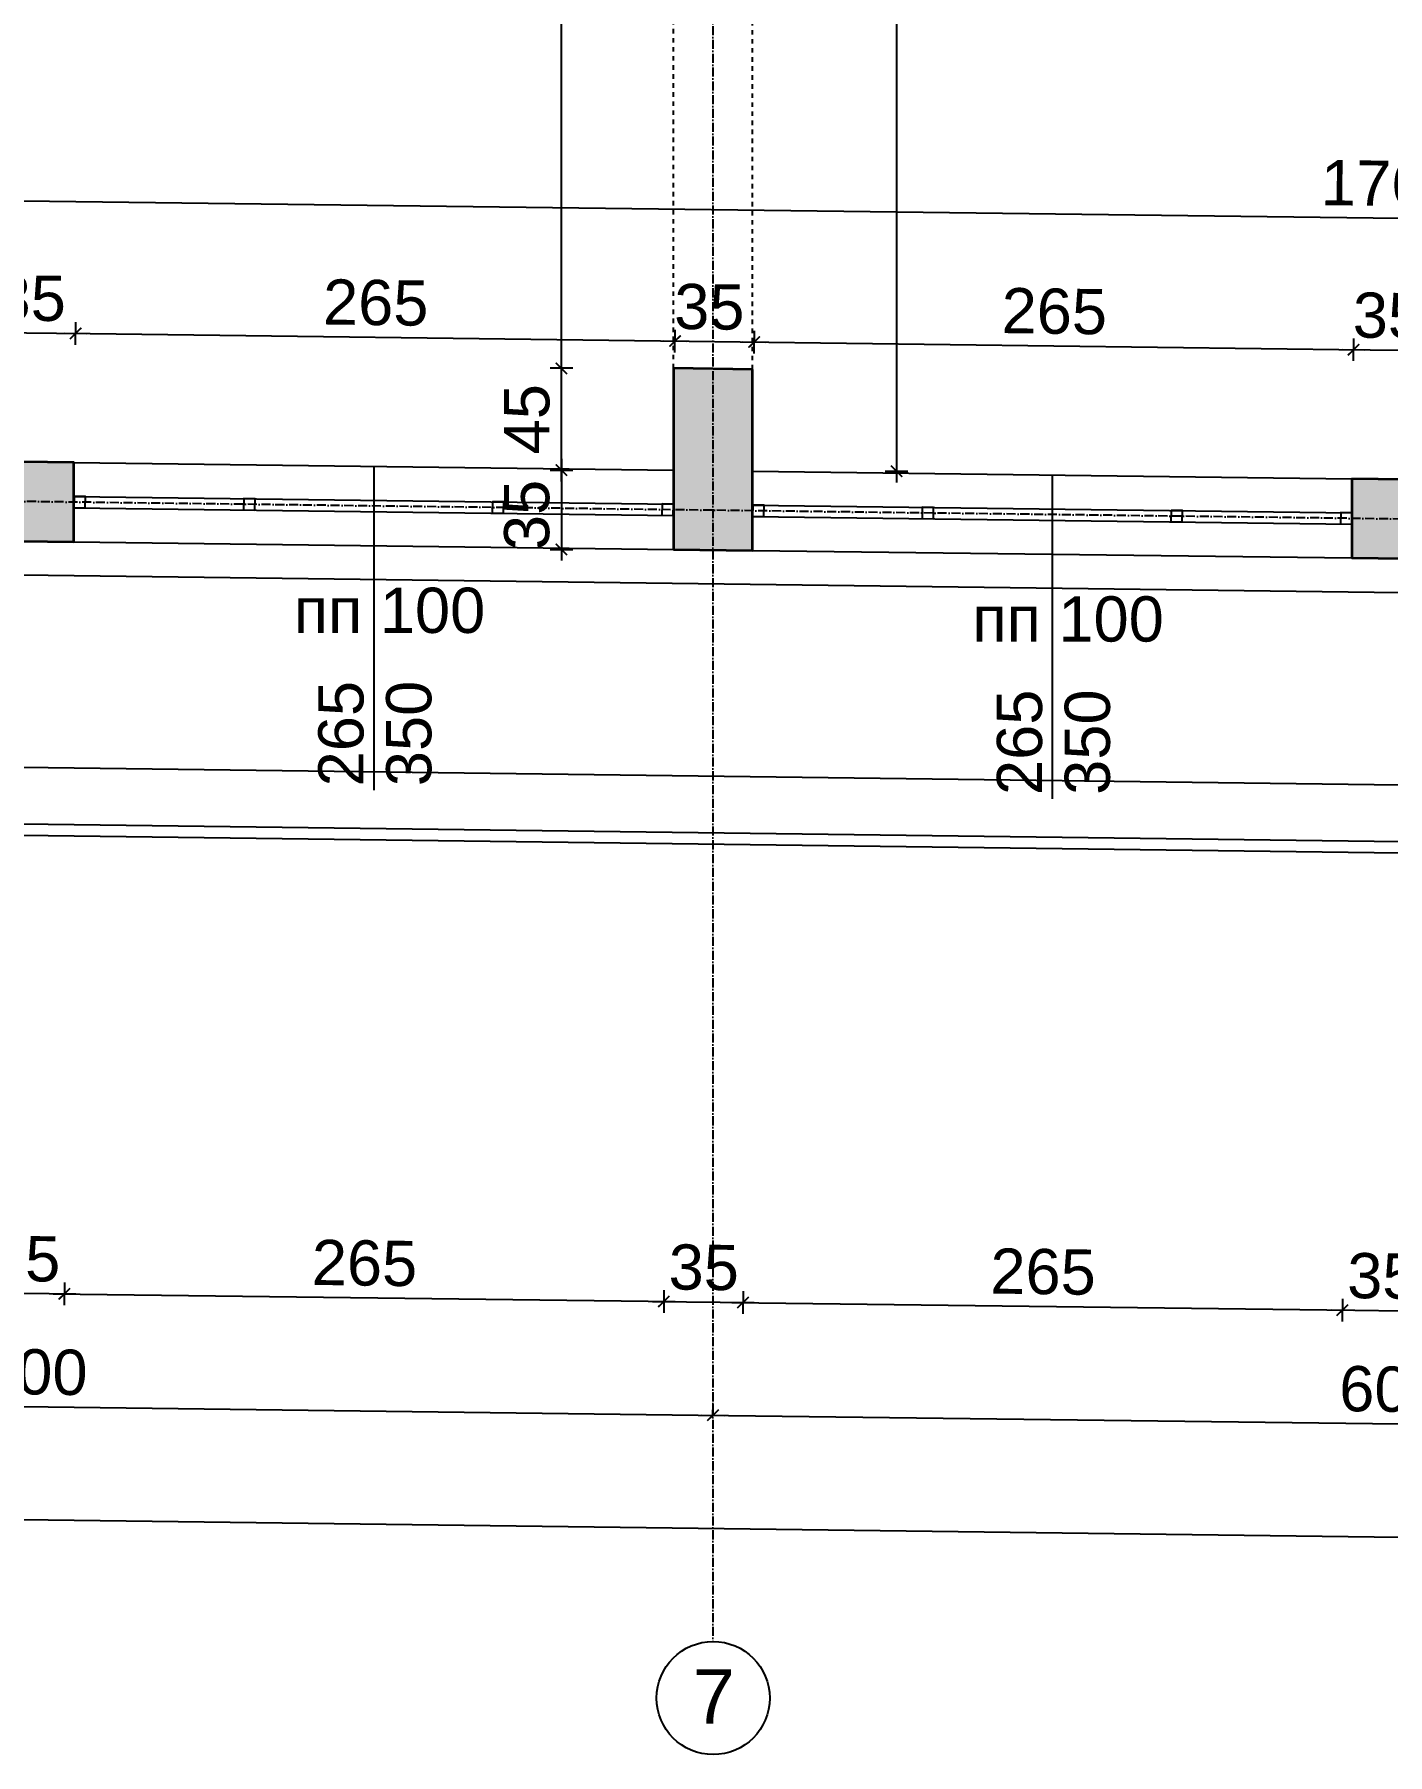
# Model space of a CAD drawing. Header units: inches. Extents: x -72385 to 39588, y -6525 to 66685.
# Drawn here: x -48685 to -48087, y 21710 to 22470 of the extents above; entities that cross this region are included whole.
import ezdxf

# ---------------------------------------------------------------- set-up
doc = ezdxf.new("R2010")
doc.units = ezdxf.units.IN
doc.header["$MEASUREMENT"] = 0
doc.linetypes.add('DashDot', pattern=[0.6, 0.4, -0.1, 0, -0.1])
doc.linetypes.add('Hidden', pattern=[0.4, 0.2, -0.2])
for name, color, linetype, lineweight in [('Изгледни линии', 253, 'Continuous', 25), ('Надписи коти външни', 252, 'Continuous', 25), ('Надписи коти вътрешни', 252, 'Continuous', 25), ('Надписи Оси', 252, 'Continuous', 25), ('Надписи прозорци', 252, 'Continuous', 25), ('Оси', 252, 'DashDot', 25), ('Прозорци', 251, 'Continuous', 25), ('Пунктир', 253, 'Hidden', 25), ('Разрезни линии', 7, 'Continuous', 35), ('Щрих стени', 254, 'Continuous', 25)]:
    doc.layers.add(name, color=color, linetype=linetype, lineweight=lineweight)
doc.styles.add('Arial Regular', font='arial.ttf')
doc.styles.get("Standard").update_dxf_attribs({"font": 'arial.ttf'})
doc.dimstyles.new('Annotative', dxfattribs={"dimscale": 0, "dimtxt": 20, "dimasz": 5, "dimexe": 5, "dimexo": 5, "dimgap": 5, "dimtad": 1, "dimdec": 0, "dimzin": 0, "dimdsep": 46, "dimtxsty": 'Standard', "dimblk": 'ARCHTICK', "dimcen": 5, "dimdle": 5, "dimadec": 0, "dimazin": 0, "dimtfac": 1, "dimtdec": 0, "dimtofl": 0, "dimtmove": 0, "dimatfit": 3, "dimldrblk": 'ARCHTICK', "dimfxl": 5, "dimfxlon": 1, "dimtolj": 1, "dimtzin": 0, "dimarcsym": 1})

# ---------------------------------------------------------------- blocks, each defined once
blk = doc.blocks.new('_ArchTick')
at = {"color": 0, "linetype": 'ByBlock', "const_width": 0.15}
blk.add_lwpolyline([(-0.5, -0.5), (0.5, 0.5)], dxfattribs=at)
blk = doc.blocks.new('*D2646')
at = {"layer": 'Defpoints', "color": 0, "ltscale": 50, "transparency": 16777216}
for p in [(-48666.61, 22337.95), (-48702.34, 22281.32), (-48667.34, 22280.88)]:
    blk.add_point(p, dxfattribs=at)
at = {"layer": 'Надписи коти вътрешни', "color": 0, "lineweight": -2, "ltscale": 50, "transparency": 16777216}
for p, q in [((-48701.67, 22333.4), (-48701.55, 22343.4)), ((-48666.67, 22332.95), (-48666.55, 22342.95)), ((-48706.61, 22338.46), (-48661.61, 22337.89))]:
    blk.add_line(p, q, dxfattribs=at)
at = {"layer": 'Надписи коти вътрешни', "color": 0, "lineweight": -2, "ltscale": 50, "transparency": 16777216, "xscale": 5, "yscale": 5, "zscale": 5}
for p, rotation in [((-48701.61, 22338.4), 179.2706286525344), ((-48666.61, 22337.95), 359.2706286525344)]:
    blk.add_blockref('_ArchTick', p, dxfattribs=dict(at, rotation=rotation))
at = {"layer": 'Надписи коти вътрешни', "color": 0, "ltscale": 50, "transparency": 16777216, "insert": (-48686.42, 22353.42), "char_height": 20, "attachment_point": 5, "rotation": 359.27063}
blk.add_mtext('\\A1;35', dxfattribs=at)
blk = doc.blocks.new('*D2647')
at = {"layer": 'Defpoints', "color": 0, "ltscale": 50, "transparency": 16777216}
for p in [(-48401.61, 22334.58), (-48667.34, 22280.88), (-48402.34, 22277.5)]:
    blk.add_point(p, dxfattribs=at)
at = {"layer": 'Надписи коти вътрешни', "color": 0, "lineweight": -2, "ltscale": 50, "transparency": 16777216}
for p, q in [((-48666.67, 22332.95), (-48666.55, 22342.95)), ((-48671.61, 22338.01), (-48396.61, 22334.51)), ((-48401.67, 22329.58), (-48401.55, 22339.58))]:
    blk.add_line(p, q, dxfattribs=at)
at = {"layer": 'Надписи коти вътрешни', "color": 0, "lineweight": -2, "ltscale": 50, "transparency": 16777216, "xscale": 5, "yscale": 5, "zscale": 5}
for p, rotation in [((-48666.61, 22337.95), 179.270628652547), ((-48401.61, 22334.58), 359.270628652547)]:
    blk.add_blockref('_ArchTick', p, dxfattribs=dict(at, rotation=rotation))
at = {"layer": 'Надписи коти вътрешни', "color": 0, "ltscale": 50, "transparency": 16777216, "insert": (-48533.92, 22351.47), "char_height": 20, "attachment_point": 5, "rotation": 359.27063}
blk.add_mtext('\\A1;265', dxfattribs=at)
blk = doc.blocks.new('*D2648')
at = {"layer": 'Defpoints', "color": 0, "ltscale": 50, "transparency": 16777216}
for p in [(-48366.61, 22334.13), (-48402.34, 22277.5), (-48367.34, 22277.06)]:
    blk.add_point(p, dxfattribs=at)
at = {"layer": 'Надписи коти вътрешни', "color": 0, "lineweight": -2, "ltscale": 50, "transparency": 16777216}
for p, q in [((-48406.61, 22334.64), (-48361.61, 22334.07)), ((-48401.67, 22329.58), (-48401.55, 22339.58)), ((-48366.67, 22329.13), (-48366.55, 22339.13))]:
    blk.add_line(p, q, dxfattribs=at)
at = {"layer": 'Надписи коти вътрешни', "color": 0, "lineweight": -2, "ltscale": 50, "transparency": 16777216, "xscale": 5, "yscale": 5, "zscale": 5}
for p, rotation in [((-48401.61, 22334.58), 179.2706286525344), ((-48366.61, 22334.13), 359.2706286525344)]:
    blk.add_blockref('_ArchTick', p, dxfattribs=dict(at, rotation=rotation))
at = {"layer": 'Надписи коти вътрешни', "color": 0, "ltscale": 50, "transparency": 16777216, "insert": (-48386.42, 22349.6), "char_height": 20, "attachment_point": 5, "rotation": 359.27063}
blk.add_mtext('\\A1;35', dxfattribs=at)
blk = doc.blocks.new('*D2649')
at = {"layer": 'Defpoints', "color": 0, "ltscale": 50, "transparency": 16777216}
for p in [(-48101.61, 22330.76), (-48367.34, 22277.06), (-48102.34, 22273.68)]:
    blk.add_point(p, dxfattribs=at)
at = {"layer": 'Надписи коти вътрешни', "color": 0, "lineweight": -2, "ltscale": 50, "transparency": 16777216}
for p, q in [((-48371.61, 22334.19), (-48096.61, 22330.69)), ((-48366.67, 22329.13), (-48366.55, 22339.13)), ((-48101.67, 22325.76), (-48101.55, 22335.76))]:
    blk.add_line(p, q, dxfattribs=at)
at = {"layer": 'Надписи коти вътрешни', "color": 0, "lineweight": -2, "ltscale": 50, "transparency": 16777216, "xscale": 5, "yscale": 5, "zscale": 5}
for p, rotation in [((-48366.61, 22334.13), 179.270628652547), ((-48101.61, 22330.76), 359.270628652547)]:
    blk.add_blockref('_ArchTick', p, dxfattribs=dict(at, rotation=rotation))
at = {"layer": 'Надписи коти вътрешни', "color": 0, "ltscale": 50, "transparency": 16777216, "insert": (-48233.92, 22347.65), "char_height": 20, "attachment_point": 5, "rotation": 359.27063}
blk.add_mtext('\\A1;265', dxfattribs=at)
blk = doc.blocks.new('*D2650')
at = {"layer": 'Defpoints', "color": 0, "ltscale": 50, "transparency": 16777216}
for p in [(-48066.61, 22330.31), (-48102.34, 22273.68), (-48067.34, 22273.24)]:
    blk.add_point(p, dxfattribs=at)
at = {"layer": 'Надписи коти вътрешни', "color": 0, "lineweight": -2, "ltscale": 50, "transparency": 16777216}
for p, q in [((-48101.67, 22325.76), (-48101.55, 22335.76)), ((-48066.67, 22325.31), (-48066.55, 22335.31)), ((-48106.61, 22330.82), (-48061.61, 22330.25))]:
    blk.add_line(p, q, dxfattribs=at)
at = {"layer": 'Надписи коти вътрешни', "color": 0, "lineweight": -2, "ltscale": 50, "transparency": 16777216, "xscale": 5, "yscale": 5, "zscale": 5}
for p, rotation in [((-48101.61, 22330.76), 179.2706286525344), ((-48066.61, 22330.31), 359.2706286525344)]:
    blk.add_blockref('_ArchTick', p, dxfattribs=dict(at, rotation=rotation))
at = {"layer": 'Надписи коти вътрешни', "color": 0, "ltscale": 50, "transparency": 16777216, "insert": (-48086.42, 22345.78), "char_height": 20, "attachment_point": 5, "rotation": 359.27063}
blk.add_mtext('\\A1;35', dxfattribs=at)
blk = doc.blocks.new('*D2670')
at = {"layer": 'Defpoints', "color": 0, "ltscale": 50, "transparency": 16777216}
for p in [(-48451.85, 22815.05), (-48402.34, 22815.05), (-48402.34, 22322.51)]:
    blk.add_point(p, dxfattribs=at)
at = {"layer": 'Надписи коти вътрешни', "color": 0, "lineweight": -2, "ltscale": 50, "transparency": 16777216}
for p, q in [((-48451.85, 22317.51), (-48451.85, 22820.05)), ((-48446.85, 22815.05), (-48456.85, 22815.05)), ((-48446.85, 22322.51), (-48456.85, 22322.51))]:
    blk.add_line(p, q, dxfattribs=at)
at = {"layer": 'Надписи коти вътрешни', "color": 0, "lineweight": -2, "ltscale": 50, "transparency": 16777216, "xscale": 5, "yscale": 5, "zscale": 5}
for p, rotation in [((-48451.85, 22815.05), 90), ((-48451.85, 22322.51), 270)]:
    blk.add_blockref('_ArchTick', p, dxfattribs=dict(at, rotation=rotation))
at = {"layer": 'Надписи коти вътрешни', "color": 0, "ltscale": 50, "transparency": 16777216, "insert": (-48467.07, 22568.78), "char_height": 20, "attachment_point": 5, "rotation": 90}
blk.add_mtext('\\A1;493', dxfattribs=at)
blk = doc.blocks.new('*D4576')
at = {"layer": 'Defpoints', "color": 0, "ltscale": 50, "transparency": 16777216}
for p in [(-48451.85, 22322.51), (-48402.34, 22322.51), (-48402.34, 22277.5)]:
    blk.add_point(p, dxfattribs=at)
at = {"layer": 'Надписи коти вътрешни', "color": 0, "lineweight": -2, "ltscale": 50, "transparency": 16777216}
for p, q in [((-48451.85, 22272.5), (-48451.85, 22327.51)), ((-48446.85, 22322.51), (-48456.85, 22322.51)), ((-48446.85, 22277.5), (-48456.85, 22277.5))]:
    blk.add_line(p, q, dxfattribs=at)
at = {"layer": 'Надписи коти вътрешни', "color": 0, "lineweight": -2, "ltscale": 50, "transparency": 16777216, "xscale": 5, "yscale": 5, "zscale": 5}
for p, rotation in [((-48451.85, 22322.51), 90), ((-48451.85, 22277.5), 270)]:
    blk.add_blockref('_ArchTick', p, dxfattribs=dict(at, rotation=rotation))
at = {"layer": 'Надписи коти вътрешни', "color": 0, "ltscale": 50, "transparency": 16777216, "insert": (-48467.02, 22300), "char_height": 20, "attachment_point": 5, "rotation": 90}
blk.add_mtext('\\A1;45', dxfattribs=at)
blk = doc.blocks.new('*D2673')
at = {"layer": 'Defpoints', "color": 0, "ltscale": 50, "transparency": 16777216}
for p in [(-48367.34, 23034.62), (-48367.34, 22277.06), (-48303.68, 22277.06)]:
    blk.add_point(p, dxfattribs=at)
at = {"layer": 'Надписи коти вътрешни', "color": 0, "lineweight": -2, "ltscale": 50, "transparency": 16777216}
for p, q in [((-48303.68, 23039.62), (-48303.68, 22272.06)), ((-48308.68, 23034.62), (-48298.68, 23034.62)), ((-48308.68, 22277.06), (-48298.68, 22277.06))]:
    blk.add_line(p, q, dxfattribs=at)
at = {"layer": 'Надписи коти вътрешни', "color": 0, "lineweight": -2, "ltscale": 50, "transparency": 16777216, "xscale": 5, "yscale": 5, "zscale": 5}
for p, rotation in [((-48303.68, 23034.62), 90), ((-48303.68, 22277.06), 270)]:
    blk.add_blockref('_ArchTick', p, dxfattribs=dict(at, rotation=rotation))
at = {"layer": 'Надписи коти вътрешни', "color": 0, "ltscale": 50, "transparency": 16777216, "insert": (-48318.89, 22655.84), "char_height": 20, "attachment_point": 5, "rotation": 90}
blk.add_mtext('\\A1;758', dxfattribs=at)
blk = doc.blocks.new('*D2973')
at = {"layer": 'Defpoints', "color": 0, "ltscale": 50, "transparency": 16777216}
for p in [(-47201.44, 22377.66), (-48969.84, 22329.73), (-47202.34, 22307.23)]:
    blk.add_point(p, dxfattribs=at)
at = {"layer": 'Надписи коти вътрешни', "color": 0, "lineweight": -2, "ltscale": 50, "transparency": 16777216}
for p, q in [((-48969, 22395.16), (-48968.88, 22405.16)), ((-48973.94, 22400.23), (-47196.44, 22377.6)), ((-47201.5, 22372.66), (-47201.38, 22382.66))]:
    blk.add_line(p, q, dxfattribs=at)
at = {"layer": 'Надписи коти вътрешни', "color": 0, "lineweight": -2, "ltscale": 50, "transparency": 16777216, "xscale": 5, "yscale": 5, "zscale": 5}
for p, rotation in [((-48968.94, 22400.16), 179.2706286525469), ((-47201.44, 22377.66), 359.2706286525469)]:
    blk.add_blockref('_ArchTick', p, dxfattribs=dict(at, rotation=rotation))
at = {"layer": 'Надписи коти вътрешни', "color": 0, "ltscale": 50, "transparency": 16777216, "insert": (-48085, 22404.12), "char_height": 20, "attachment_point": 5, "rotation": 359.27063}
blk.add_mtext('\\A1;1768', dxfattribs=at)
blk = doc.blocks.new('*D5635')
at = {"layer": 'Defpoints', "color": 0, "ltscale": 50, "transparency": 16777216}
for p in [(-48702.34, 22246.32), (-48667.34, 22245.87), (-48671.57, 21913.4)]:
    blk.add_point(p, dxfattribs=at)
at = {"layer": 'Надписи коти външни', "color": 0, "lineweight": -2, "ltscale": 50, "transparency": 16777216}
for p, q in [((-48706.51, 21918.85), (-48706.63, 21908.85)), ((-48671.51, 21918.4), (-48671.63, 21908.4)), ((-48711.57, 21913.91), (-48666.57, 21913.34))]:
    blk.add_line(p, q, dxfattribs=at)
at = {"layer": 'Надписи коти външни', "color": 0, "lineweight": -2, "ltscale": 50, "transparency": 16777216, "xscale": 5, "yscale": 5, "zscale": 5}
for p, rotation in [((-48706.57, 21913.85), 179.2706286525464), ((-48671.57, 21913.4), 359.2706286525463)]:
    blk.add_blockref('_ArchTick', p, dxfattribs=dict(at, rotation=rotation))
at = {"layer": 'Надписи коти външни', "color": 0, "ltscale": 50, "transparency": 16777216, "insert": (-48688.88, 21928.84), "char_height": 20, "attachment_point": 5, "rotation": 359.27063}
blk.add_mtext('\\A1;35', dxfattribs=at)
blk = doc.blocks.new('*D5636')
at = {"layer": 'Defpoints', "color": 0, "ltscale": 50, "transparency": 16777216}
for p in [(-48667.34, 22245.87), (-48402.34, 22242.5), (-48406.57, 21910.03)]:
    blk.add_point(p, dxfattribs=at)
at = {"layer": 'Надписи коти външни', "color": 0, "lineweight": -2, "ltscale": 50, "transparency": 16777216}
for p, q in [((-48671.51, 21918.4), (-48671.63, 21908.4)), ((-48406.51, 21915.03), (-48406.63, 21905.03)), ((-48676.57, 21913.46), (-48401.57, 21909.96))]:
    blk.add_line(p, q, dxfattribs=at)
at = {"layer": 'Надписи коти външни', "color": 0, "lineweight": -2, "ltscale": 50, "transparency": 16777216, "xscale": 5, "yscale": 5, "zscale": 5}
for p, rotation in [((-48671.57, 21913.4), 179.2706286525478), ((-48406.57, 21910.03), 359.2706286525477)]:
    blk.add_blockref('_ArchTick', p, dxfattribs=dict(at, rotation=rotation))
at = {"layer": 'Надписи коти външни', "color": 0, "ltscale": 50, "transparency": 16777216, "insert": (-48538.88, 21926.92), "char_height": 20, "attachment_point": 5, "rotation": 359.27063}
blk.add_mtext('\\A1;265', dxfattribs=at)
blk = doc.blocks.new('*D5637')
at = {"layer": 'Defpoints', "color": 0, "ltscale": 50, "transparency": 16777216}
for p in [(-48402.34, 22242.5), (-48367.34, 22242.05), (-48371.57, 21909.58)]:
    blk.add_point(p, dxfattribs=at)
at = {"layer": 'Надписи коти външни', "color": 0, "lineweight": -2, "ltscale": 50, "transparency": 16777216}
for p, q in [((-48406.51, 21915.03), (-48406.63, 21905.03)), ((-48371.51, 21914.58), (-48371.63, 21904.58)), ((-48411.57, 21910.09), (-48366.57, 21909.52))]:
    blk.add_line(p, q, dxfattribs=at)
at = {"layer": 'Надписи коти външни', "color": 0, "lineweight": -2, "ltscale": 50, "transparency": 16777216, "xscale": 5, "yscale": 5, "zscale": 5}
for p, rotation in [((-48406.57, 21910.03), 179.2706286525345), ((-48371.57, 21909.58), 359.2706286525345)]:
    blk.add_blockref('_ArchTick', p, dxfattribs=dict(at, rotation=rotation))
at = {"layer": 'Надписи коти външни', "color": 0, "ltscale": 50, "transparency": 16777216, "insert": (-48388.88, 21925.02), "char_height": 20, "attachment_point": 5, "rotation": 359.27063}
blk.add_mtext('\\A1;35', dxfattribs=at)
blk = doc.blocks.new('*D5620')
at = {"layer": 'Defpoints', "color": 0, "ltscale": 50, "transparency": 16777216}
for p in [(-48367.34, 22242.05), (-48102.34, 22238.68), (-48106.57, 21906.21)]:
    blk.add_point(p, dxfattribs=at)
at = {"layer": 'Надписи коти външни', "color": 0, "lineweight": -2, "ltscale": 50, "transparency": 16777216}
for p, q in [((-48371.51, 21914.58), (-48371.63, 21904.58)), ((-48376.57, 21909.65), (-48101.57, 21906.14)), ((-48106.51, 21911.21), (-48106.63, 21901.21))]:
    blk.add_line(p, q, dxfattribs=at)
at = {"layer": 'Надписи коти външни', "color": 0, "lineweight": -2, "ltscale": 50, "transparency": 16777216, "xscale": 5, "yscale": 5, "zscale": 5}
for p, rotation in [((-48371.57, 21909.58), 179.270628652547), ((-48106.57, 21906.21), 359.270628652547)]:
    blk.add_blockref('_ArchTick', p, dxfattribs=dict(at, rotation=rotation))
at = {"layer": 'Надписи коти външни', "color": 0, "ltscale": 50, "transparency": 16777216, "insert": (-48238.88, 21923.11), "char_height": 20, "attachment_point": 5, "rotation": 359.27063}
blk.add_mtext('\\A1;265', dxfattribs=at)
blk = doc.blocks.new('*D5621')
at = {"layer": 'Defpoints', "color": 0, "ltscale": 50, "transparency": 16777216}
for p in [(-48102.34, 22238.68), (-48067.34, 22238.24), (-48071.57, 21905.76)]:
    blk.add_point(p, dxfattribs=at)
at = {"layer": 'Надписи коти външни', "color": 0, "lineweight": -2, "ltscale": 50, "transparency": 16777216}
for p, q in [((-48106.51, 21911.21), (-48106.63, 21901.21)), ((-48071.51, 21910.76), (-48071.63, 21900.76)), ((-48111.57, 21906.27), (-48066.57, 21905.7))]:
    blk.add_line(p, q, dxfattribs=at)
at = {"layer": 'Надписи коти външни', "color": 0, "lineweight": -2, "ltscale": 50, "transparency": 16777216, "xscale": 5, "yscale": 5, "zscale": 5}
for p, rotation in [((-48106.57, 21906.21), 179.2706286525464), ((-48071.57, 21905.76), 359.2706286525463)]:
    blk.add_blockref('_ArchTick', p, dxfattribs=dict(at, rotation=rotation))
at = {"layer": 'Надписи коти външни', "color": 0, "ltscale": 50, "transparency": 16777216, "insert": (-48088.88, 21921.2), "char_height": 20, "attachment_point": 5, "rotation": 359.27063}
blk.add_mtext('\\A1;35', dxfattribs=at)
blk = doc.blocks.new('*D5662')
at = {"layer": 'Defpoints', "color": 0, "ltscale": 50, "transparency": 16777216}
for p in [(-48984.84, 21867.38), (-48384.84, 21859.75), (-48384.84, 21859.75)]:
    blk.add_point(p, dxfattribs=at)
at = {"layer": 'Надписи коти външни', "color": 0, "lineweight": -2, "ltscale": 50, "transparency": 16777216}
for p, q in [((-48984.84, 21867.38), (-48984.77, 21872.38)), ((-48989.84, 21867.45), (-48379.84, 21859.68)), ((-48384.84, 21859.75), (-48384.77, 21864.75))]:
    blk.add_line(p, q, dxfattribs=at)
at = {"layer": 'Надписи коти външни', "color": 0, "lineweight": -2, "ltscale": 50, "transparency": 16777216, "xscale": 5, "yscale": 5, "zscale": 5}
for p, rotation in [((-48984.84, 21867.38), 179.2706286525473), ((-48384.84, 21859.75), 359.2706286525473)]:
    blk.add_blockref('_ArchTick', p, dxfattribs=dict(at, rotation=rotation))
at = {"layer": 'Надписи коти външни', "color": 0, "ltscale": 50, "transparency": 16777216, "insert": (-48684.64, 21878.78), "char_height": 20, "attachment_point": 5, "rotation": 359.27063}
blk.add_mtext('\\A1;600', dxfattribs=at)
blk = doc.blocks.new('*D5663')
at = {"layer": 'Defpoints', "color": 0, "ltscale": 50, "transparency": 16777216}
for p in [(-48384.84, 21859.75), (-47784.84, 21852.11), (-47784.84, 21852.11)]:
    blk.add_point(p, dxfattribs=at)
at = {"layer": 'Надписи коти външни', "color": 0, "lineweight": -2, "ltscale": 50, "transparency": 16777216}
for p, q in [((-48384.84, 21859.75), (-48384.77, 21864.75)), ((-48389.84, 21859.81), (-47779.84, 21852.04)), ((-47784.84, 21852.11), (-47784.77, 21857.11))]:
    blk.add_line(p, q, dxfattribs=at)
at = {"layer": 'Надписи коти външни', "color": 0, "lineweight": -2, "ltscale": 50, "transparency": 16777216, "xscale": 5, "yscale": 5, "zscale": 5}
for p, rotation in [((-48384.84, 21859.75), 179.2706286525532), ((-47784.84, 21852.11), 359.2706286525532)]:
    blk.add_blockref('_ArchTick', p, dxfattribs=dict(at, rotation=rotation))
at = {"layer": 'Надписи коти външни', "color": 0, "ltscale": 50, "transparency": 16777216, "insert": (-48084.64, 21871.14), "char_height": 20, "attachment_point": 5, "rotation": 359.27063}
blk.add_mtext('\\A1;600', dxfattribs=at)
blk = doc.blocks.new('*D6556')
at = {"layer": 'Defpoints', "color": 0, "ltscale": 10, "transparency": 16777216}
for p in [(-52317.34, 22292.34), (-41742.34, 22157.71), (-41747.84, 21725.25)]:
    blk.add_point(p, dxfattribs=at)
at = {"layer": 'Надписи коти външни', "color": 0, "lineweight": -2, "ltscale": 10, "transparency": 16777216}
for p, q in [((-52322.78, 21864.88), (-52322.91, 21854.88)), ((-52327.84, 21859.94), (-41742.84, 21725.19)), ((-41747.78, 21730.25), (-41747.91, 21720.25))]:
    blk.add_line(p, q, dxfattribs=at)
at = {"layer": 'Надписи коти външни', "color": 0, "lineweight": -2, "ltscale": 10, "transparency": 16777216, "xscale": 5, "yscale": 5, "zscale": 5}
for p, rotation in [((-52322.84, 21859.88), 179.2706286525472), ((-41747.84, 21725.25), 359.2706286525473)]:
    blk.add_blockref('_ArchTick', p, dxfattribs=dict(at, rotation=rotation))
at = {"layer": 'Надписи коти външни', "color": 0, "ltscale": 10, "transparency": 16777216, "insert": (-47035.15, 21807.77), "char_height": 20, "attachment_point": 5, "rotation": 359.27063}
blk.add_mtext('\\A1;10575', dxfattribs=at)
blk = doc.blocks.new('*D7351')
at = {"layer": 'Defpoints', "color": 0, "ltscale": 10, "transparency": 16777216}
for p in [(-48469.24, 22277.5), (-48469.24, 22242.5), (-48451.85, 22242.5)]:
    blk.add_point(p, dxfattribs=at)
at = {"layer": 'Надписи коти вътрешни', "color": 0, "lineweight": -2, "ltscale": 10, "transparency": 16777216}
for p, q in [((-48451.85, 22282.5), (-48451.85, 22237.5)), ((-48456.85, 22277.5), (-48446.85, 22277.5)), ((-48456.85, 22242.5), (-48446.85, 22242.5))]:
    blk.add_line(p, q, dxfattribs=at)
at = {"layer": 'Надписи коти вътрешни', "color": 0, "lineweight": -2, "ltscale": 10, "transparency": 16777216, "xscale": 5, "yscale": 5, "zscale": 5}
for p, rotation in [((-48451.85, 22277.5), 90), ((-48451.85, 22242.5), 270)]:
    blk.add_blockref('_ArchTick', p, dxfattribs=dict(at, rotation=rotation))
at = {"layer": 'Надписи коти вътрешни', "color": 0, "ltscale": 10, "transparency": 16777216, "insert": (-48467.07, 22257.71), "char_height": 20, "attachment_point": 5, "rotation": 90}
blk.add_mtext('\\A1;35', dxfattribs=at)

msp = doc.modelspace()

# ---------------------------------------------------------------- hatches: boundary and pattern name
at = {"layer": 'Щрих стени', "ltscale": 10}
h = msp.add_hatch(color=256, dxfattribs=at)
h.dxf.hatch_style = 1
h.paths.add_polyline_path([(-48702.34, 22246.32), (-48667.34, 22245.87), (-48667.34, 22280.88), (-48702.34, 22281.32)])
h.paths.add_polyline_path([(-48367.34, 22322.06), (-48402.34, 22322.51), (-48402.34, 22242.5), (-48367.34, 22242.05)])
h.paths.add_polyline_path([(-48102.34, 22273.68), (-48102.34, 22238.68), (-48067.34, 22238.24), (-48067.34, 22273.24)])
h.paths.add_polyline_path([(-47802.34, 22234.86), (-47767.34, 22234.42), (-47767.34, 22314.42), (-47802.34, 22314.87)])
h.paths.add_polyline_path([(-47809.84, 22842.51), (-47834.84, 22842.82), (-47834.84, 22807.82), (-47809.84, 22807.5), (-47759.84, 22806.87), (-47759.84, 22896.87), (-47809.84, 22897.51)])
h.paths.add_polyline_path([(-48409.84, 22815.14), (-48359.84, 22814.51), (-48359.84, 22904.51), (-48409.84, 22905.15)])
h.paths.add_polyline_path([(-47347.34, 23021.63), (-47347.34, 23051.64), (-48824.84, 23070.45), (-48824.84, 23040.44)])
h.paths.add_polyline_path([(-47139.84, 23053.99), (-47202.34, 23054.79), (-47202.34, 23049.79), (-47257.34, 23050.49), (-47257.34, 23020.49), (-47202.34, 23019.79), (-47202.34, 22849.77), (-47212.34, 22849.9), (-47212.34, 22829.9), (-47202.34, 22829.77), (-47202.34, 22262.23), (-47502.34, 22266.05), (-47502.34, 22231.04), (-47137.34, 22226.4), (-47137.34, 22306.4), (-47139.84, 22306.43), (-47139.84, 22828.98), (-46989.84, 22827.07), (-46989.84, 22857.07), (-47119.84, 22858.72), (-47119.84, 22868.73), (-47139.84, 22868.98)])
h.paths.add_polyline_path([(-47202.34, 23499.83), (-47202.34, 23459.82), (-47407.34, 23462.43), (-47407.34, 23432.43), (-47202.34, 23429.82), (-47202.34, 23214.8), (-47139.84, 23214.01), (-47139.84, 23429.03), (-46749.84, 23424.06), (-46749.84, 23454.06), (-47139.84, 23459.03), (-47139.84, 23499.03)])
h.paths.add_polyline_path([(-47139.84, 23981.57), (-47137.34, 23981.54), (-47137.34, 24061.54), (-47202.34, 24062.37), (-47202.34, 23589.83), (-47139.84, 23589.04)])
h.paths.add_polyline_path([(-47809.84, 23467.56), (-47974.84, 23469.66), (-47974.84, 23439.66), (-47834.84, 23437.87), (-47834.84, 23407.82), (-47809.84, 23407.5), (-47809.84, 23407.5), (-47759.84, 23406.87), (-47759.84, 23436.92), (-47567.34, 23434.47), (-47567.34, 23464.47), (-47759.84, 23466.92), (-47759.84, 23496.87), (-47769.84, 23497), (-47769.84, 23989.59), (-47767.34, 23989.56), (-47767.34, 24069.57), (-47802.34, 24070.01), (-47802.34, 23990), (-47799.84, 23989.97), (-47799.84, 23497.38), (-47809.84, 23497.51)])
h.paths.add_polyline_path([(-46837.34, 24057.73), (-46872.34, 24058.17), (-46872.34, 23973.16), (-46842.34, 23972.78), (-46842.34, 23992.78), (-46837.34, 23992.72)])
h.paths.add_polyline_path([(-46539.84, 23816.42), (-46379.84, 23814.38), (-46379.84, 23419.35), (-46339.84, 23418.84), (-46339.84, 23448.84), (-46349.84, 23448.97), (-46349.84, 23814), (-46159.84, 23811.58), (-46159.84, 23446.55), (-46179.84, 23446.81), (-46179.84, 23416.8), (-46089.84, 23415.66), (-46089.84, 23445.66), (-46129.84, 23446.17), (-46129.84, 23841.2), (-46539.84, 23846.42), (-46539.84, 24006.43), (-46537.34, 24006.4), (-46537.34, 24073.91), (-46572.34, 24074.35), (-46572.34, 24006.85), (-46569.84, 24006.82), (-46569.84, 23471.77), (-46589.84, 23472.03), (-46589.84, 23452.03), (-46649.84, 23452.79), (-46649.84, 23422.79), (-46539.84, 23421.39)])
h.paths.add_polyline_path([(-45939.84, 23998.8), (-45937.34, 23998.76), (-45937.34, 24066.27), (-45972.34, 24066.72), (-45972.34, 23999.21), (-45969.84, 23999.18), (-45969.84, 23444.13), (-45989.84, 23444.39), (-45989.84, 23414.39), (-45909.84, 23413.37), (-45909.84, 23443.37), (-45919.84, 23443.5), (-45919.84, 23463.5), (-45939.84, 23463.75), (-45939.84, 23563.76), (-45909.84, 23563.38), (-45909.84, 23578.38), (-45939.84, 23578.76), (-45939.84, 23668.77), (-45804.84, 23667.05), (-45804.84, 23577.04), (-45809.84, 23577.11), (-45809.84, 23562.11), (-45804.84, 23562.04), (-45804.84, 23442.03), (-45809.84, 23442.1), (-45809.84, 23412.09), (-45779.84, 23411.71), (-45779.84, 23441.71), (-45789.84, 23441.84), (-45789.84, 23666.86), (-45779.84, 23666.73), (-45779.84, 23681.73), (-45939.84, 23683.77)])
h.paths.add_polyline_path([(-45679.84, 23440.44), (-45679.84, 23410.44), (-45549.84, 23408.78), (-45549.84, 23438.79), (-45639.84, 23439.93), (-45639.84, 24007.48), (-45637.34, 24007.45), (-45637.34, 24042.45), (-45672.34, 24042.89), (-45672.34, 24007.89), (-45669.84, 24007.86), (-45669.84, 23680.33), (-45679.84, 23680.46), (-45679.84, 23665.46), (-45669.84, 23665.33), (-45669.84, 23440.31)])
h.paths.add_polyline_path([(-46159.84, 24001.6), (-46129.84, 24001.21), (-46129.84, 24068.72), (-46159.84, 24069.1)], flags=17)
h.paths.add_polyline_path([(-46349.84, 24071.52), (-46379.84, 24071.9), (-46379.84, 24004.4), (-46349.84, 24004.02)], flags=17)

# ---------------------------------------------------------------- linework, layer by layer
at = {"layer": 'Изгледни линии', "ltscale": 50}
for p, q in [((-48667.34, 22280.88), (-48402.34, 22277.5)), ((-48367.34, 22277.06), (-48102.34, 22273.68)), ((-51682.34, 22269.26), (-46557.34, 22204.01)), ((-48667.34, 22245.87), (-48402.34, 22242.5)), ((-48367.34, 22242.05), (-48102.34, 22238.68)), ((-51367.34, 22180.24), (-46587.34, 22119.39)), ((-51397.34, 22150.62), (-46587.34, 22089.38)), ((-51392.34, 22155.55), (-46587.34, 22094.38))]:
    msp.add_line(p, q, dxfattribs=at)
at = {"layer": 'Надписи Оси', "ltscale": 50}
msp.add_circle((-48384.76, 21734.74), 25, dxfattribs=at)
at = {"layer": 'Надписи прозорци', "ltscale": 50}
for p, q in [((-48534.84, 22279.19), (-48534.84, 22136.04)), ((-48234.84, 22275.37), (-48234.84, 22132.22))]:
    msp.add_line(p, q, dxfattribs=at)
at = {"layer": 'Оси', "ltscale": 10}
for p, q in [((-48384.84, 24559.97), (-48384.84, 21759.74)), ((-39839.84, 22151), (-52799.84, 22315.98))]:
    msp.add_line(p, q, dxfattribs=at)
at = {"layer": 'Прозорци', "ltscale": 50}
for p, q in [((-48667.34, 22265.88), (-48402.34, 22262.5)), ((-48667.34, 22260.88), (-48402.34, 22257.5)), ((-48367.34, 22262.06), (-48102.34, 22258.68)), ((-48367.34, 22257.06), (-48102.34, 22253.68))]:
    msp.add_line(p, q, dxfattribs=at)
for points in [[(-48667.34, 22260.88), (-48662.34, 22260.81), (-48662.27, 22265.81), (-48667.27, 22265.87), (-48667.34, 22260.88)], [(-48592.35, 22259.92), (-48587.35, 22259.86), (-48587.29, 22264.86), (-48592.29, 22264.92), (-48592.35, 22259.92)], [(-48482.39, 22258.52), (-48477.39, 22258.46), (-48477.33, 22263.46), (-48482.32, 22263.52), (-48482.39, 22258.52)], [(-48407.4, 22257.57), (-48402.4, 22257.51), (-48402.34, 22262.51), (-48407.34, 22262.57), (-48407.4, 22257.57)], [(-48367.34, 22257.06), (-48362.34, 22256.99), (-48362.27, 22261.99), (-48367.27, 22262.06), (-48367.34, 22257.06)], [(-48292.35, 22256.1), (-48287.35, 22256.04), (-48287.29, 22261.04), (-48292.29, 22261.1), (-48292.35, 22256.1)], [(-48182.39, 22254.7), (-48177.39, 22254.64), (-48177.33, 22259.64), (-48182.32, 22259.7), (-48182.39, 22254.7)], [(-48107.4, 22253.75), (-48102.4, 22253.69), (-48102.34, 22258.69), (-48107.34, 22258.75), (-48107.4, 22253.75)]]:
    msp.add_lwpolyline(points, dxfattribs=at)
at = {"layer": 'Пунктир', "ltscale": 10}
for p, q in [((-48402.34, 22322.51), (-48402.34, 22815.05)), ((-48367.34, 22322.06), (-48367.34, 22814.6))]:
    msp.add_line(p, q, dxfattribs=at)
at = {"layer": 'Разрезни линии', "ltscale": 50}
for p, q in [((-48402.34, 22322.51), (-48402.34, 22242.5)), ((-48367.34, 22322.06), (-48402.34, 22322.51)), ((-48367.34, 22242.05), (-48367.34, 22322.06)), ((-48402.34, 22242.5), (-48367.34, 22242.05))]:
    msp.add_line(p, q, dxfattribs=at)
for points in [[(-48702.34, 22281.32), (-48702.34, 22246.32), (-48667.34, 22245.87), (-48667.34, 22280.88)], [(-48102.34, 22273.68), (-48102.34, 22238.68), (-48067.34, 22238.24), (-48067.34, 22273.24)]]:
    msp.add_lwpolyline(points, close=True, dxfattribs=at)

# ---------------------------------------------------------------- texts
at = {"layer": 'Надписи Оси', "ltscale": 100, "insert": (-48398.08, 21747.46), "char_height": 24, "width": 27.2128, "attachment_point": 1, "style": 'Arial Regular'}
msp.add_mtext('\\pxqc;7', dxfattribs=at)
at = {"layer": 'Надписи прозорци', "ltscale": 100, "char_height": 20, "width": 180.4891, "attachment_point": 1, "style": 'Arial Regular'}
for insert in [(-48570.15, 22225.55), (-48270.15, 22221.73)]:
    msp.add_mtext('пп 100', dxfattribs=dict(at, insert=insert))
at = {"layer": 'Надписи прозорци', "ltscale": 100, "char_height": 20, "width": 180.4891, "attachment_point": 3, "rotation": 90, "style": 'Arial Regular'}
for s, insert in [('265', (-48559.35, 22184.33)), ('350', (-48529.35, 22184.41)), ('265', (-48259.35, 22180.51)), ('350', (-48229.35, 22180.59))]:
    msp.add_mtext(s, dxfattribs=dict(at, insert=insert))

# ---------------------------------------------------------------- dimensions: what is measured, and where the dimension line sits
at = {"layer": 'Надписи коти външни', "ltscale": 10}
dim = msp.add_aligned_dim(p1=(-52317.34, 22292.34), p2=(-41742.34, 22157.71), distance=-432.5, text='10575', dimstyle='Annotative', override={"dimscale": 0, "dimtix": 0, "dimtofl": 0, "dimtmove": 0, "dimatfit": 3}, dxfattribs=at)
dim.commit()
dim.dimension.update_dxf_attribs({"geometry": '*D6556', "text_midpoint": (-47035.15, 21807.77)})
at = {"layer": 'Надписи коти външни', "ltscale": 50}
for base, p1, p2, picture, middle in [((-48671.57, 21913.4), (-48702.34, 22246.32), (-48667.34, 22245.87), '*D5635', (-48689.07, 21913.62)), ((-48371.57, 21909.58), (-48402.34, 22242.5), (-48367.34, 22242.05), '*D5637', (-48389.07, 21909.8)), ((-48071.57, 21905.76), (-48102.34, 22238.68), (-48067.34, 22238.24), '*D5621', (-48089.07, 21905.99))]:
    dim = msp.add_linear_dim(base=base, p1=p1, p2=p2, angle=359.27063, dimstyle='Annotative', override={"dimscale": 0, "dimtix": 0, "dimtofl": 0, "dimtmove": 0, "dimatfit": 3}, dxfattribs=at)
    dim.commit()
    dim.dimension.update_dxf_attribs({"geometry": picture, "text_midpoint": middle, "dimtype": 129})
for p1, p2, distance, picture, middle in [((-48667.34, 22245.87), (-48402.34, 22242.5), -332.5, '*D5636', (-48538.88, 21926.92)), ((-48367.34, 22242.05), (-48102.34, 22238.68), -332.5, '*D5620', (-48238.88, 21923.11)), ((-48984.84, 21867.38), (-48384.84, 21859.75), 0, '*D5662', (-48684.64, 21878.78)), ((-48384.84, 21859.75), (-47784.84, 21852.11), 0, '*D5663', (-48084.64, 21871.14))]:
    dim = msp.add_aligned_dim(p1=p1, p2=p2, distance=distance, dimstyle='Annotative', override={"dimscale": 0, "dimtix": 0, "dimtofl": 0, "dimtmove": 0, "dimatfit": 3}, dxfattribs=at)
    dim.commit()
    dim.dimension.update_dxf_attribs({"geometry": picture, "text_midpoint": middle})
at = {"layer": 'Надписи коти вътрешни', "ltscale": 50}
for base, p1, p2, picture, middle in [((-48303.68, 22277.06), (-48367.34, 23034.62), (-48367.34, 22277.06), '*D2673', (-48318.89, 22655.84)), ((-48451.85, 22815.05), (-48402.34, 22322.51), (-48402.34, 22815.05), '*D2670', (-48467.07, 22568.78)), ((-48451.85, 22322.51), (-48402.34, 22277.5), (-48402.34, 22322.51), '*D4576', (-48467.02, 22300))]:
    dim = msp.add_linear_dim(base=base, p1=p1, p2=p2, angle=90, dimstyle='Annotative', override={"dimscale": 0, "dimtix": 0, "dimtofl": 0, "dimtmove": 0, "dimatfit": 3}, dxfattribs=at)
    dim.commit()
    dim.dimension.update_dxf_attribs({"geometry": picture, "text_midpoint": middle})
for p1, p2, distance, picture, middle in [((-48969.84, 22329.73), (-47202.34, 22307.23), 70.44, '*D2973', (-48085, 22404.12)), ((-48667.34, 22280.88), (-48402.34, 22277.5), 57.08, '*D2647', (-48533.92, 22351.47)), ((-48367.34, 22277.06), (-48102.34, 22273.68), 57.08, '*D2649', (-48233.92, 22347.65))]:
    dim = msp.add_aligned_dim(p1=p1, p2=p2, distance=distance, dimstyle='Annotative', override={"dimscale": 0, "dimtix": 0, "dimtofl": 0, "dimtmove": 0, "dimatfit": 3}, dxfattribs=at)
    dim.commit()
    dim.dimension.update_dxf_attribs({"geometry": picture, "text_midpoint": middle})
for base, p1, p2, picture, middle in [((-48666.61, 22337.95), (-48702.34, 22281.32), (-48667.34, 22280.88), '*D2646', (-48686.61, 22338.2)), ((-48366.61, 22334.13), (-48402.34, 22277.5), (-48367.34, 22277.06), '*D2648', (-48386.61, 22334.39)), ((-48066.61, 22330.31), (-48102.34, 22273.68), (-48067.34, 22273.24), '*D2650', (-48086.61, 22330.57))]:
    dim = msp.add_linear_dim(base=base, p1=p1, p2=p2, angle=359.27063, dimstyle='Annotative', override={"dimscale": 0, "dimtix": 0, "dimtofl": 0, "dimtmove": 0, "dimatfit": 3}, dxfattribs=at)
    dim.commit()
    dim.dimension.update_dxf_attribs({"geometry": picture, "text_midpoint": middle, "dimtype": 129})
at = {"layer": 'Надписи коти вътрешни', "ltscale": 10}
dim = msp.add_linear_dim(base=(-48451.85, 22242.5), p1=(-48469.24, 22277.5), p2=(-48469.24, 22242.5), angle=270, dimstyle='Annotative', override={"dimscale": 0, "dimtix": 0, "dimtofl": 0, "dimtmove": 0, "dimatfit": 3}, dxfattribs=at)
dim.commit()
dim.dimension.update_dxf_attribs({"geometry": '*D7351', "text_midpoint": (-48451.85, 22257.71), "dimtype": 129})

doc.saveas('drawing.dxf')
